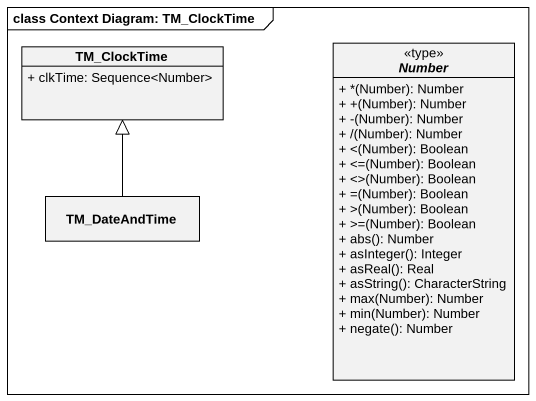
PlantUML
@startuml
mainframe class Context Diagram: TM_ClockTime
hide circle
hide empty members
skinparam classAttributeIconSize 0
class TM_ClockTime {
  + clkTime: Sequence<Number>
}
abstract class Number <<type>> {
  + *(Number): Number
  + +(Number): Number
  + -(Number): Number
  + /(Number): Number
  + <(Number): Boolean
  + <=(Number): Boolean
  + <>(Number): Boolean
  + =(Number): Boolean
  + >(Number): Boolean
  + >=(Number): Boolean
  + abs(): Number
  + asInteger(): Integer
  + asReal(): Real
  + asString(): CharacterString
  + max(Number): Number
  + min(Number): Number
  + negate(): Number
}
class TM_DateAndTime
TM_DateAndTime -up-|> TM_ClockTime
@enduml
